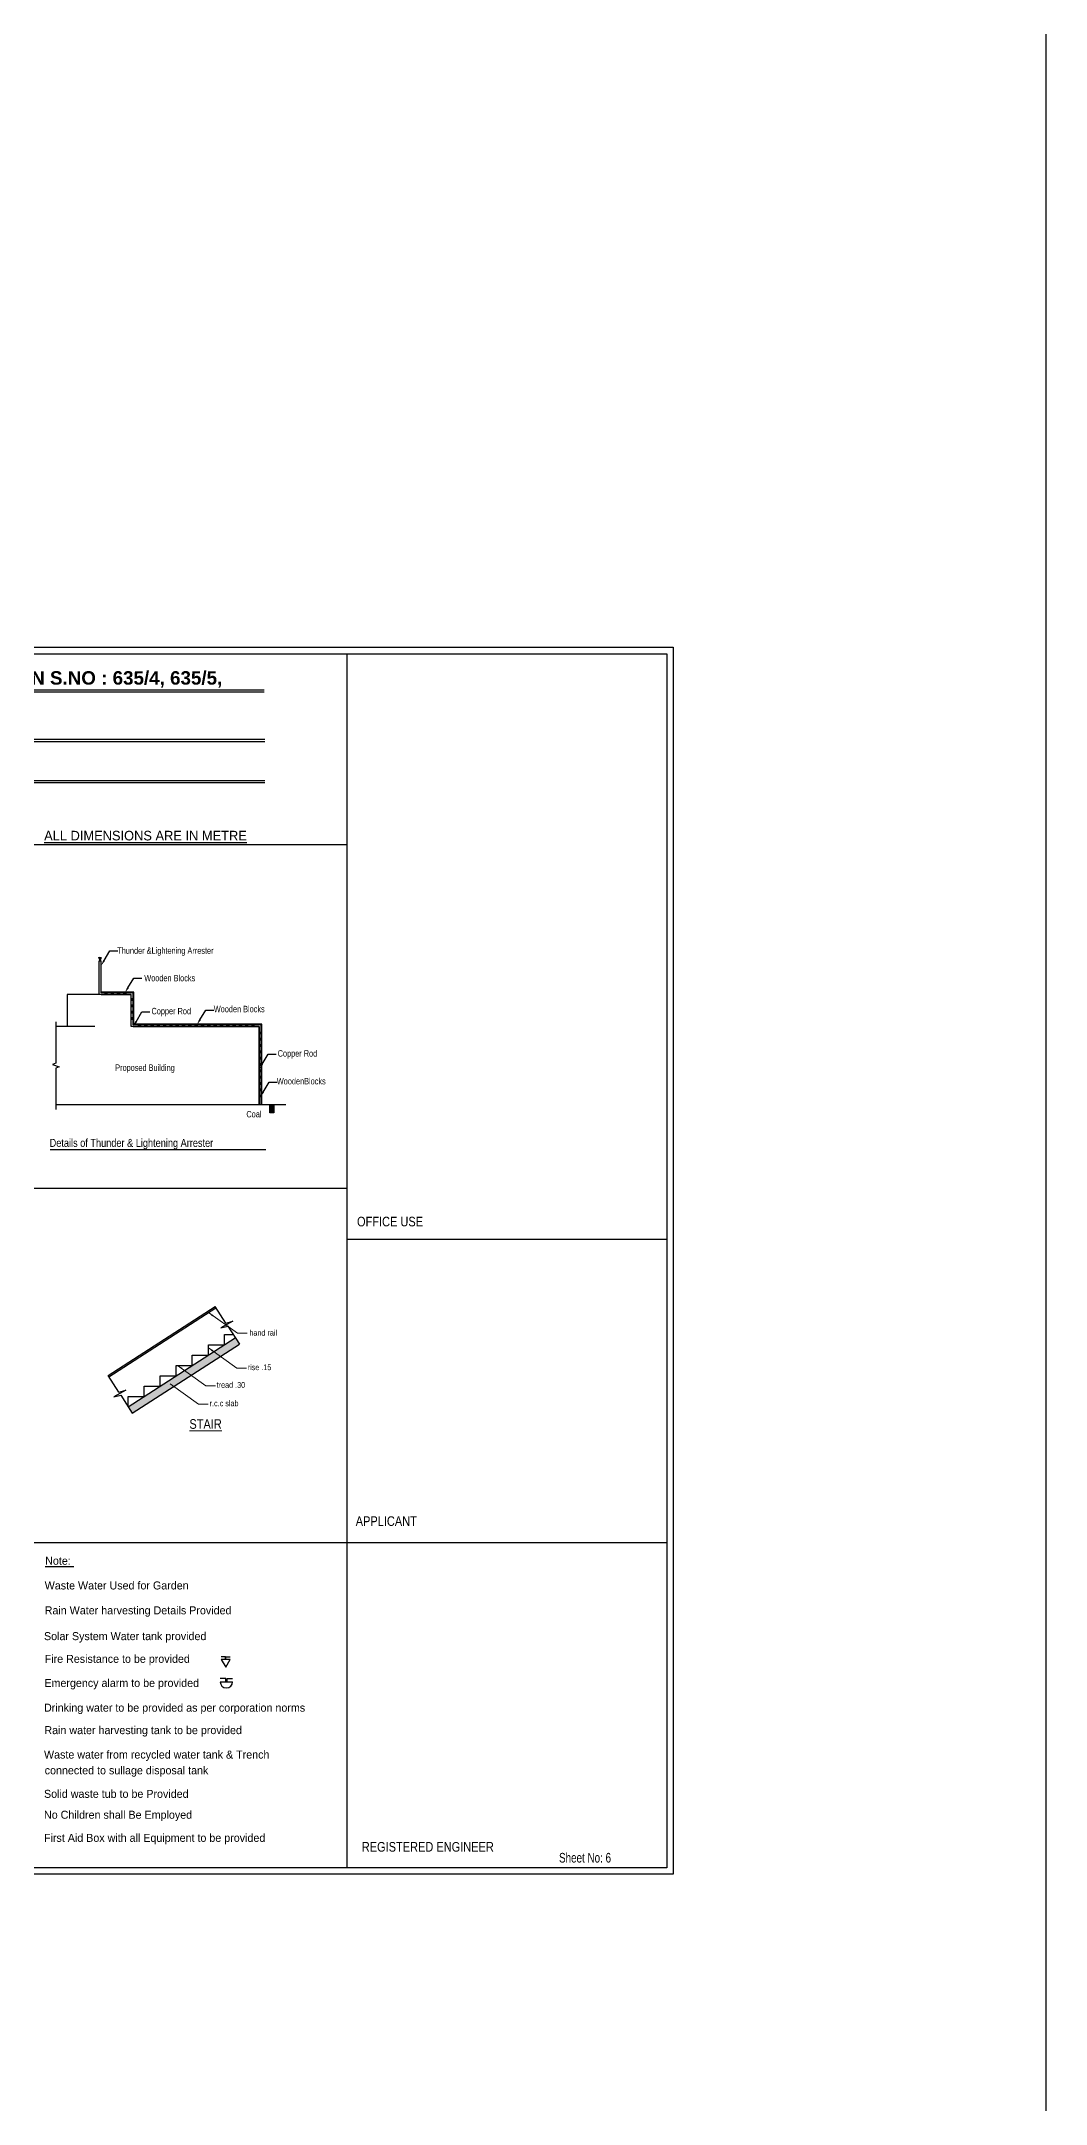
# Model space of a CAD drawing. Header units: metres. Extents: x 0 to 602, y 0 to 196.
# Drawn here: x 439.9 to 471.3, y 67.4 to 131.9 of the extents above; entities that cross this region are included whole.
import ezdxf

# ---------------------------------------------------------------- set-up
doc = ezdxf.new("R2010")
doc.units = ezdxf.units.M
doc.header["$MEASUREMENT"] = 0
doc.styles.add('.25ht', font='BRITANIC.TTF', dxfattribs={"height": 0.2})
doc.styles.add('.35', font='GILC____.TTF', dxfattribs={"height": 0.35})
doc.styles.add('Ar Bold', font='arialbd.ttf')
doc.styles.get("Standard").update_dxf_attribs({"font": 'swissc.ttf', "height": 0.23})

msp = doc.modelspace()

# ---------------------------------------------------------------- hatches: boundary and pattern name
h = msp.add_hatch(color=256)
h.dxf.hatch_style = 1
h.paths.add_polyline_path([(441.951, 102.129), (441.891, 102.129), (441.891, 102.069), (441.951, 102.069)])
h = msp.add_hatch(color=256)
h.dxf.hatch_style = 1
h.paths.add_polyline_path([(442.148, 102.129), (442.088, 102.129), (442.088, 102.069), (442.148, 102.069)])
h = msp.add_hatch(color=256)
h.dxf.hatch_style = 1
h.paths.add_polyline_path([(442.345, 102.129), (442.285, 102.129), (442.285, 102.069), (442.345, 102.069)])
h = msp.add_hatch(color=256)
h.dxf.hatch_style = 1
h.paths.add_polyline_path([(442.542, 102.129), (442.482, 102.129), (442.482, 102.069), (442.542, 102.069)])
h = msp.add_hatch(color=256)
h.dxf.hatch_style = 1
h.paths.add_polyline_path([(442.769, 101.947), (442.709, 101.947), (442.709, 101.887), (442.769, 101.887)])
h = msp.add_hatch(color=256)
h.dxf.hatch_style = 1
h.paths.add_polyline_path([(442.769, 101.75), (442.709, 101.75), (442.709, 101.69), (442.769, 101.69)])
h = msp.add_hatch(color=256)
h.dxf.hatch_style = 1
h.paths.add_polyline_path([(442.769, 101.553), (442.709, 101.553), (442.709, 101.493), (442.769, 101.493)])
h = msp.add_hatch(color=256)
h.dxf.hatch_style = 1
h.paths.add_polyline_path([(442.769, 101.356), (442.709, 101.356), (442.709, 101.296), (442.769, 101.296)])
h = msp.add_hatch(color=256)
h.dxf.hatch_style = 1
h.paths.add_polyline_path([(442.995, 101.129), (442.935, 101.129), (442.935, 101.069), (442.995, 101.069)])
h = msp.add_hatch(color=256)
h.dxf.hatch_style = 1
h.paths.add_polyline_path([(443.192, 101.129), (443.132, 101.129), (443.132, 101.069), (443.192, 101.069)])
h = msp.add_hatch(color=256)
h.dxf.hatch_style = 1
h.paths.add_polyline_path([(443.389, 101.129), (443.329, 101.129), (443.329, 101.069), (443.389, 101.069)])
h = msp.add_hatch(color=256)
h.dxf.hatch_style = 1
h.paths.add_polyline_path([(443.586, 101.129), (443.526, 101.129), (443.526, 101.069), (443.586, 101.069)])
h = msp.add_hatch(color=256)
h.dxf.hatch_style = 1
h.paths.add_polyline_path([(443.783, 101.129), (443.723, 101.129), (443.723, 101.069), (443.783, 101.069)])
h = msp.add_hatch(color=256)
h.dxf.hatch_style = 1
h.paths.add_polyline_path([(443.98, 101.129), (443.92, 101.129), (443.92, 101.069), (443.98, 101.069)])
h = msp.add_hatch(color=256)
h.dxf.hatch_style = 1
h.paths.add_polyline_path([(444.177, 101.129), (444.117, 101.129), (444.117, 101.069), (444.177, 101.069)])
h = msp.add_hatch(color=256)
h.dxf.hatch_style = 1
h.paths.add_polyline_path([(444.374, 101.129), (444.314, 101.129), (444.314, 101.069), (444.374, 101.069)])
h = msp.add_hatch(color=256)
h.dxf.hatch_style = 1
h.paths.add_polyline_path([(444.571, 101.129), (444.511, 101.129), (444.511, 101.069), (444.571, 101.069)])
h = msp.add_hatch(color=256)
h.dxf.hatch_style = 1
h.paths.add_polyline_path([(444.768, 101.129), (444.708, 101.129), (444.708, 101.069), (444.768, 101.069)])
h = msp.add_hatch(color=256)
h.dxf.hatch_style = 1
h.paths.add_polyline_path([(444.965, 101.129), (444.905, 101.129), (444.905, 101.069), (444.965, 101.069)])
h = msp.add_hatch(color=256)
h.dxf.hatch_style = 1
h.paths.add_polyline_path([(445.162, 101.129), (445.102, 101.129), (445.102, 101.069), (445.162, 101.069)])
h = msp.add_hatch(color=256)
h.dxf.hatch_style = 1
h.paths.add_polyline_path([(445.359, 101.129), (445.299, 101.129), (445.299, 101.069), (445.359, 101.069)])
h = msp.add_hatch(color=256)
h.dxf.hatch_style = 1
h.paths.add_polyline_path([(445.557, 101.129), (445.497, 101.129), (445.497, 101.069), (445.557, 101.069)])
h = msp.add_hatch(color=256)
h.dxf.hatch_style = 1
h.paths.add_polyline_path([(445.754, 101.129), (445.694, 101.129), (445.694, 101.069), (445.754, 101.069)])
h = msp.add_hatch(color=256)
h.dxf.hatch_style = 1
h.paths.add_polyline_path([(445.951, 101.129), (445.891, 101.129), (445.891, 101.069), (445.951, 101.069)])
h = msp.add_hatch(color=256)
h.dxf.hatch_style = 1
h.paths.add_polyline_path([(446.148, 101.129), (446.088, 101.129), (446.088, 101.069), (446.148, 101.069)])
h = msp.add_hatch(color=256)
h.dxf.hatch_style = 1
h.paths.add_polyline_path([(446.345, 101.129), (446.285, 101.129), (446.285, 101.069), (446.345, 101.069)])
h = msp.add_hatch(color=256)
h.dxf.hatch_style = 1
h.paths.add_polyline_path([(446.542, 101.129), (446.482, 101.129), (446.482, 101.069), (446.542, 101.069)])
h = msp.add_hatch(color=256)
h.dxf.hatch_style = 1
h.paths.add_polyline_path([(446.769, 100.902), (446.709, 100.902), (446.709, 100.842), (446.769, 100.842)])
h = msp.add_hatch(color=256)
h.dxf.hatch_style = 1
h.paths.add_polyline_path([(446.769, 100.705), (446.709, 100.705), (446.709, 100.645), (446.769, 100.645)])
h = msp.add_hatch(color=256)
h.dxf.hatch_style = 1
h.paths.add_polyline_path([(446.769, 100.508), (446.709, 100.508), (446.709, 100.448), (446.769, 100.448)])
h = msp.add_hatch(color=256)
h.dxf.hatch_style = 1
h.paths.add_polyline_path([(446.769, 100.311), (446.709, 100.311), (446.709, 100.251), (446.769, 100.251)])
h = msp.add_hatch(color=256)
h.dxf.hatch_style = 1
h.paths.add_polyline_path([(446.769, 100.114), (446.709, 100.114), (446.709, 100.054), (446.769, 100.054)])
h = msp.add_hatch(color=256)
h.dxf.hatch_style = 1
h.paths.add_polyline_path([(446.769, 99.917), (446.709, 99.917), (446.709, 99.857), (446.769, 99.857)])
h = msp.add_hatch(color=256)
h.dxf.hatch_style = 1
h.paths.add_polyline_path([(446.769, 99.72), (446.709, 99.72), (446.709, 99.66), (446.769, 99.66)])
h = msp.add_hatch(color=256)
h.dxf.hatch_style = 1
h.paths.add_polyline_path([(446.769, 99.523), (446.709, 99.523), (446.709, 99.463), (446.769, 99.463)])
h = msp.add_hatch(color=256)
h.dxf.hatch_style = 1
h.paths.add_polyline_path([(446.769, 99.326), (446.709, 99.326), (446.709, 99.266), (446.769, 99.266)])
h = msp.add_hatch(color=256)
h.dxf.hatch_style = 1
h.paths.add_polyline_path([(446.769, 99.129), (446.709, 99.129), (446.709, 99.069), (446.769, 99.069)])
h = msp.add_hatch(color=256)
h.dxf.hatch_style = 1
h.paths.add_polyline_path([(446.769, 98.932), (446.709, 98.932), (446.709, 98.872), (446.769, 98.872)])
msp.add_hatch(color=256).paths.add_polyline_path([(446.086, 91.151), (445.959, 91.347), (442.617, 89.19), (442.743, 88.994)])

# ---------------------------------------------------------------- linework, layer by layer
at = {"color": 8}
for p, q in [((398.805, 112.921), (459.639, 112.921)), ((459.639, 112.921), (459.639, 74.588)), ((459.639, 74.588), (398.805, 74.588))]:
    msp.add_line(p, q, dxfattribs=at)
at = {"color": 5}
for p, q in [((399.005, 112.721), (459.439, 112.721)), ((449.439, 112.721), (449.439, 74.788)), ((459.439, 112.721), (459.439, 74.788)), ((449.439, 94.426), (459.439, 94.426)), ((449.439, 84.947), (459.439, 84.947)), ((459.439, 74.788), (399.005, 74.788))]:
    msp.add_line(p, q, dxfattribs=at)
at = {"color": 6}
for p, q in [((400.061, 111.589), (446.862, 111.589)), ((400.061, 111.528), (446.862, 111.528)), ((399.869, 110.052), (446.885, 110.052)), ((399.877, 109.98), (446.879, 109.98)), ((399.869, 108.765), (446.885, 108.765)), ((399.877, 108.693), (446.879, 108.693)), ((449.439, 106.755), (399.005, 106.755)), ((449.439, 106.755), (449.439, 74.788)), ((413.331, 96.019), (449.439, 96.019)), ((439.574, 84.947), (449.439, 84.947)), ((445.654, 81.378), (445.519, 81.378)), ((445.803, 81.301), (445.519, 81.301)), ((445.519, 81.301), (445.661, 81.055)), ((445.654, 81.301), (445.654, 81.378)), ((445.661, 81.055), (445.803, 81.301)), ((445.668, 81.301), (445.668, 81.378)), ((445.668, 81.378), (445.803, 81.378)), ((445.66, 80.702), (445.487, 80.702)), ((445.487, 80.602), (445.875, 80.602)), ((445.66, 80.602), (445.66, 80.702)), ((445.702, 80.602), (445.702, 80.702)), ((445.702, 80.702), (445.875, 80.702))]:
    msp.add_line(p, q, dxfattribs=at)
for p, q in [((441.739, 103.129), (441.694, 103.24)), ((441.709, 102.069), (441.709, 103.129)), ((441.709, 103.129), (441.769, 103.129)), ((441.739, 103.129), (441.739, 103.24)), ((441.739, 103.129), (441.784, 103.24)), ((441.769, 102.129), (441.769, 103.129)), ((441.709, 102.069), (440.709, 102.069)), ((440.709, 102.069), (440.709, 101.069)), ((442.709, 102.069), (441.709, 102.069)), ((442.789, 102.149), (441.769, 102.149)), ((442.769, 102.129), (441.769, 102.129)), ((441.77, 102.069), (442.709, 102.069)), ((441.789, 102.149), (441.789, 102.149)), ((442.709, 101.069), (442.709, 102.069)), ((442.769, 101.129), (442.769, 102.129)), ((442.769, 102.062), (442.769, 101.129)), ((442.789, 101.149), (442.789, 102.149)), ((441.577, 101.069), (440.357, 101.069)), ((446.709, 101.069), (442.709, 101.069)), ((442.768, 101.069), (446.709, 101.069)), ((446.769, 101.129), (442.769, 101.129)), ((446.789, 101.149), (442.789, 101.149)), ((446.709, 98.629), (446.709, 101.069)), ((446.709, 101.069), (446.709, 98.629)), ((446.769, 98.629), (446.769, 101.129)), ((446.789, 98.629), (446.789, 101.149)), ((447.541, 98.629), (440.357, 98.629)), ((447.04, 98.629), (447.165, 98.629)), ((447.04, 98.379), (447.04, 98.629)), ((447.04, 98.62), (447.05, 98.62)), ((447.04, 98.6), (447.05, 98.6)), ((447.05, 98.62), (447.056, 98.629)), ((447.056, 98.61), (447.05, 98.62)), ((447.05, 98.6), (447.056, 98.61)), ((447.056, 98.591), (447.05, 98.6)), ((447.056, 98.61), (447.067, 98.61)), ((447.072, 98.62), (447.067, 98.629)), ((447.067, 98.61), (447.072, 98.62)), ((447.072, 98.6), (447.067, 98.61)), ((447.067, 98.591), (447.072, 98.6)), ((447.072, 98.62), (447.084, 98.62)), ((447.072, 98.6), (447.084, 98.6)), ((447.084, 98.62), (447.089, 98.629)), ((447.089, 98.61), (447.084, 98.62)), ((447.084, 98.6), (447.089, 98.61)), ((447.089, 98.591), (447.084, 98.6)), ((447.089, 98.61), (447.101, 98.61)), ((447.106, 98.62), (447.101, 98.629)), ((447.101, 98.61), (447.106, 98.62)), ((447.106, 98.6), (447.101, 98.61)), ((447.101, 98.591), (447.106, 98.6)), ((447.106, 98.62), (447.117, 98.62)), ((447.106, 98.6), (447.117, 98.6)), ((447.117, 98.62), (447.123, 98.629)), ((447.123, 98.61), (447.117, 98.62)), ((447.117, 98.6), (447.123, 98.61)), ((447.123, 98.591), (447.117, 98.6)), ((447.123, 98.61), (447.134, 98.61)), ((447.14, 98.62), (447.134, 98.629)), ((447.134, 98.61), (447.14, 98.62)), ((447.14, 98.6), (447.134, 98.61)), ((447.134, 98.591), (447.14, 98.6)), ((447.14, 98.62), (447.151, 98.62)), ((447.14, 98.6), (447.151, 98.6)), ((447.151, 98.62), (447.157, 98.629)), ((447.157, 98.61), (447.151, 98.62)), ((447.151, 98.6), (447.157, 98.61)), ((447.157, 98.591), (447.151, 98.6)), ((447.157, 98.61), (447.165, 98.61)), ((447.165, 98.629), (447.165, 98.379)), ((447.04, 98.581), (447.05, 98.581)), ((447.04, 98.561), (447.05, 98.561)), ((447.04, 98.542), (447.05, 98.542)), ((447.04, 98.522), (447.05, 98.522)), ((447.04, 98.503), (447.05, 98.503)), ((447.04, 98.483), (447.05, 98.483)), ((447.04, 98.464), (447.05, 98.464)), ((447.04, 98.444), (447.05, 98.444)), ((447.04, 98.425), (447.05, 98.425)), ((447.04, 98.405), (447.05, 98.405)), ((447.04, 98.386), (447.05, 98.386)), ((447.165, 98.379), (447.04, 98.379)), ((447.05, 98.581), (447.056, 98.591)), ((447.056, 98.571), (447.05, 98.581)), ((447.05, 98.561), (447.056, 98.571)), ((447.056, 98.552), (447.05, 98.561)), ((447.05, 98.542), (447.056, 98.552)), ((447.056, 98.532), (447.05, 98.542)), ((447.05, 98.522), (447.056, 98.532)), ((447.056, 98.513), (447.05, 98.522)), ((447.05, 98.503), (447.056, 98.513)), ((447.056, 98.493), (447.05, 98.503)), ((447.05, 98.483), (447.056, 98.493)), ((447.056, 98.474), (447.05, 98.483)), ((447.05, 98.464), (447.056, 98.474)), ((447.056, 98.454), (447.05, 98.464)), ((447.05, 98.444), (447.056, 98.454)), ((447.056, 98.435), (447.05, 98.444)), ((447.05, 98.425), (447.056, 98.435)), ((447.056, 98.415), (447.05, 98.425)), ((447.05, 98.405), (447.056, 98.415)), ((447.056, 98.396), (447.05, 98.405)), ((447.05, 98.386), (447.056, 98.396)), ((447.054, 98.379), (447.05, 98.386)), ((447.056, 98.591), (447.067, 98.591)), ((447.056, 98.571), (447.067, 98.571)), ((447.056, 98.552), (447.067, 98.552)), ((447.056, 98.532), (447.067, 98.532)), ((447.056, 98.513), (447.067, 98.513)), ((447.056, 98.493), (447.067, 98.493)), ((447.056, 98.474), (447.067, 98.474)), ((447.056, 98.454), (447.067, 98.454)), ((447.056, 98.435), (447.067, 98.435)), ((447.056, 98.415), (447.067, 98.415)), ((447.056, 98.396), (447.067, 98.396)), ((447.072, 98.581), (447.067, 98.591)), ((447.067, 98.571), (447.072, 98.581)), ((447.072, 98.561), (447.067, 98.571)), ((447.067, 98.552), (447.072, 98.561)), ((447.072, 98.542), (447.067, 98.552)), ((447.067, 98.532), (447.072, 98.542)), ((447.072, 98.522), (447.067, 98.532)), ((447.067, 98.513), (447.072, 98.522)), ((447.072, 98.503), (447.067, 98.513)), ((447.067, 98.493), (447.072, 98.503)), ((447.072, 98.483), (447.067, 98.493)), ((447.067, 98.474), (447.072, 98.483)), ((447.072, 98.464), (447.067, 98.474)), ((447.067, 98.454), (447.072, 98.464)), ((447.072, 98.444), (447.067, 98.454)), ((447.067, 98.435), (447.072, 98.444)), ((447.072, 98.425), (447.067, 98.435)), ((447.067, 98.415), (447.072, 98.425)), ((447.072, 98.405), (447.067, 98.415)), ((447.067, 98.396), (447.072, 98.405)), ((447.072, 98.386), (447.067, 98.396)), ((447.069, 98.379), (447.072, 98.386)), ((447.072, 98.581), (447.084, 98.581)), ((447.072, 98.561), (447.084, 98.561)), ((447.072, 98.542), (447.084, 98.542)), ((447.072, 98.522), (447.084, 98.522)), ((447.072, 98.503), (447.084, 98.503)), ((447.072, 98.483), (447.084, 98.483)), ((447.072, 98.464), (447.084, 98.464)), ((447.072, 98.444), (447.084, 98.444)), ((447.072, 98.425), (447.084, 98.425)), ((447.072, 98.405), (447.084, 98.405)), ((447.072, 98.386), (447.084, 98.386)), ((447.084, 98.581), (447.089, 98.591)), ((447.089, 98.571), (447.084, 98.581)), ((447.084, 98.561), (447.089, 98.571)), ((447.089, 98.552), (447.084, 98.561)), ((447.084, 98.542), (447.089, 98.552)), ((447.089, 98.532), (447.084, 98.542)), ((447.084, 98.522), (447.089, 98.532)), ((447.089, 98.513), (447.084, 98.522)), ((447.084, 98.503), (447.089, 98.513)), ((447.089, 98.493), (447.084, 98.503)), ((447.084, 98.483), (447.089, 98.493)), ((447.089, 98.474), (447.084, 98.483)), ((447.084, 98.464), (447.089, 98.474)), ((447.089, 98.454), (447.084, 98.464)), ((447.084, 98.444), (447.089, 98.454)), ((447.089, 98.435), (447.084, 98.444)), ((447.084, 98.425), (447.089, 98.435)), ((447.089, 98.415), (447.084, 98.425)), ((447.084, 98.405), (447.089, 98.415)), ((447.089, 98.396), (447.084, 98.405)), ((447.084, 98.386), (447.089, 98.396)), ((447.088, 98.379), (447.084, 98.386)), ((447.089, 98.591), (447.101, 98.591)), ((447.089, 98.571), (447.101, 98.571)), ((447.089, 98.552), (447.101, 98.552)), ((447.089, 98.532), (447.101, 98.532)), ((447.089, 98.513), (447.101, 98.513)), ((447.089, 98.493), (447.101, 98.493)), ((447.089, 98.474), (447.101, 98.474)), ((447.089, 98.454), (447.101, 98.454)), ((447.089, 98.435), (447.101, 98.435)), ((447.089, 98.415), (447.101, 98.415)), ((447.089, 98.396), (447.101, 98.396)), ((447.106, 98.581), (447.101, 98.591)), ((447.101, 98.571), (447.106, 98.581)), ((447.106, 98.561), (447.101, 98.571)), ((447.101, 98.552), (447.106, 98.561)), ((447.106, 98.542), (447.101, 98.552)), ((447.101, 98.532), (447.106, 98.542)), ((447.106, 98.522), (447.101, 98.532)), ((447.101, 98.513), (447.106, 98.522)), ((447.106, 98.503), (447.101, 98.513)), ((447.101, 98.493), (447.106, 98.503)), ((447.106, 98.483), (447.101, 98.493)), ((447.101, 98.474), (447.106, 98.483)), ((447.106, 98.464), (447.101, 98.474)), ((447.101, 98.454), (447.106, 98.464)), ((447.106, 98.444), (447.101, 98.454)), ((447.101, 98.435), (447.106, 98.444)), ((447.106, 98.425), (447.101, 98.435)), ((447.101, 98.415), (447.106, 98.425)), ((447.106, 98.405), (447.101, 98.415)), ((447.101, 98.396), (447.106, 98.405)), ((447.106, 98.386), (447.101, 98.396)), ((447.102, 98.379), (447.106, 98.386)), ((447.106, 98.581), (447.117, 98.581)), ((447.106, 98.561), (447.117, 98.561)), ((447.106, 98.542), (447.117, 98.542)), ((447.106, 98.522), (447.117, 98.522)), ((447.106, 98.503), (447.117, 98.503)), ((447.106, 98.483), (447.117, 98.483)), ((447.106, 98.464), (447.117, 98.464)), ((447.106, 98.444), (447.117, 98.444)), ((447.106, 98.425), (447.117, 98.425)), ((447.106, 98.405), (447.117, 98.405)), ((447.106, 98.386), (447.117, 98.386)), ((447.117, 98.581), (447.123, 98.591)), ((447.123, 98.571), (447.117, 98.581)), ((447.117, 98.561), (447.123, 98.571)), ((447.123, 98.552), (447.117, 98.561)), ((447.117, 98.542), (447.123, 98.552)), ((447.123, 98.532), (447.117, 98.542)), ((447.117, 98.522), (447.123, 98.532)), ((447.123, 98.513), (447.117, 98.522)), ((447.117, 98.503), (447.123, 98.513)), ((447.123, 98.493), (447.117, 98.503)), ((447.117, 98.483), (447.123, 98.493)), ((447.123, 98.474), (447.117, 98.483)), ((447.117, 98.464), (447.123, 98.474)), ((447.123, 98.454), (447.117, 98.464)), ((447.117, 98.444), (447.123, 98.454)), ((447.123, 98.435), (447.117, 98.444)), ((447.117, 98.425), (447.123, 98.435)), ((447.123, 98.415), (447.117, 98.425)), ((447.117, 98.405), (447.123, 98.415)), ((447.123, 98.396), (447.117, 98.405)), ((447.117, 98.386), (447.123, 98.396)), ((447.121, 98.379), (447.117, 98.386)), ((447.123, 98.591), (447.134, 98.591)), ((447.123, 98.571), (447.134, 98.571)), ((447.123, 98.552), (447.134, 98.552)), ((447.123, 98.532), (447.134, 98.532)), ((447.123, 98.513), (447.134, 98.513)), ((447.123, 98.493), (447.134, 98.493)), ((447.123, 98.474), (447.134, 98.474)), ((447.123, 98.454), (447.134, 98.454)), ((447.123, 98.435), (447.134, 98.435)), ((447.123, 98.415), (447.134, 98.415)), ((447.123, 98.396), (447.134, 98.396)), ((447.14, 98.581), (447.134, 98.591)), ((447.134, 98.571), (447.14, 98.581)), ((447.14, 98.561), (447.134, 98.571)), ((447.134, 98.552), (447.14, 98.561)), ((447.14, 98.542), (447.134, 98.552)), ((447.134, 98.532), (447.14, 98.542)), ((447.14, 98.522), (447.134, 98.532)), ((447.134, 98.513), (447.14, 98.522)), ((447.14, 98.503), (447.134, 98.513)), ((447.134, 98.493), (447.14, 98.503)), ((447.14, 98.483), (447.134, 98.493)), ((447.134, 98.474), (447.14, 98.483)), ((447.14, 98.464), (447.134, 98.474)), ((447.134, 98.454), (447.14, 98.464)), ((447.14, 98.444), (447.134, 98.454)), ((447.134, 98.435), (447.14, 98.444)), ((447.14, 98.425), (447.134, 98.435)), ((447.134, 98.415), (447.14, 98.425)), ((447.14, 98.405), (447.134, 98.415)), ((447.134, 98.396), (447.14, 98.405)), ((447.14, 98.386), (447.134, 98.396)), ((447.136, 98.379), (447.14, 98.386)), ((447.14, 98.581), (447.151, 98.581)), ((447.14, 98.561), (447.151, 98.561)), ((447.14, 98.542), (447.151, 98.542)), ((447.14, 98.522), (447.151, 98.522)), ((447.14, 98.503), (447.151, 98.503)), ((447.14, 98.483), (447.151, 98.483)), ((447.14, 98.464), (447.151, 98.464)), ((447.14, 98.444), (447.151, 98.444)), ((447.14, 98.425), (447.151, 98.425)), ((447.14, 98.405), (447.151, 98.405)), ((447.14, 98.386), (447.151, 98.386)), ((447.151, 98.581), (447.157, 98.591)), ((447.157, 98.571), (447.151, 98.581)), ((447.151, 98.561), (447.157, 98.571)), ((447.157, 98.552), (447.151, 98.561)), ((447.151, 98.542), (447.157, 98.552)), ((447.157, 98.532), (447.151, 98.542)), ((447.151, 98.522), (447.157, 98.532)), ((447.157, 98.513), (447.151, 98.522)), ((447.151, 98.503), (447.157, 98.513)), ((447.157, 98.493), (447.151, 98.503)), ((447.151, 98.483), (447.157, 98.493)), ((447.157, 98.474), (447.151, 98.483)), ((447.151, 98.464), (447.157, 98.474)), ((447.157, 98.454), (447.151, 98.464)), ((447.151, 98.444), (447.157, 98.454)), ((447.157, 98.435), (447.151, 98.444)), ((447.151, 98.425), (447.157, 98.435)), ((447.157, 98.415), (447.151, 98.425)), ((447.151, 98.405), (447.157, 98.415)), ((447.157, 98.396), (447.151, 98.405)), ((447.151, 98.386), (447.157, 98.396)), ((447.155, 98.379), (447.151, 98.386)), ((447.157, 98.591), (447.165, 98.591)), ((447.157, 98.571), (447.165, 98.571)), ((447.157, 98.552), (447.165, 98.552)), ((447.157, 98.532), (447.165, 98.532)), ((447.157, 98.513), (447.165, 98.513)), ((447.157, 98.493), (447.165, 98.493)), ((447.157, 98.474), (447.165, 98.474)), ((447.157, 98.454), (447.165, 98.454)), ((447.157, 98.435), (447.165, 98.435)), ((447.157, 98.415), (447.165, 98.415)), ((447.157, 98.396), (447.165, 98.396)), ((440.177, 97.227), (446.908, 97.227)), ((441.987, 90.166), (445.33, 92.322)), ((442.009, 90.132), (445.351, 92.289)), ((445.665, 91.802), (445.33, 92.322)), ((445.884, 91.868), (445.507, 91.656)), ((445.507, 91.656), (445.725, 91.71)), ((445.665, 91.802), (445.884, 91.868)), ((445.725, 91.71), (446.086, 91.151)), ((442.617, 89.19), (445.959, 91.347)), ((442.743, 88.994), (446.086, 91.151)), ((442.323, 89.646), (441.987, 90.166)), ((442.542, 89.712), (442.165, 89.5)), ((442.323, 89.646), (442.542, 89.712)), ((442.165, 89.5), (442.382, 89.554)), ((442.382, 89.554), (442.743, 88.994))]:
    msp.add_line(p, q)
at = {"color": 1}
for p, q in [((441.891, 102.129), (441.951, 102.129)), ((441.891, 102.069), (441.891, 102.129)), ((441.951, 102.069), (441.891, 102.069)), ((441.951, 102.129), (441.951, 102.069)), ((442.088, 102.129), (442.148, 102.129)), ((442.088, 102.069), (442.088, 102.129)), ((442.148, 102.069), (442.088, 102.069)), ((442.148, 102.129), (442.148, 102.069)), ((442.285, 102.129), (442.345, 102.129)), ((442.285, 102.069), (442.285, 102.129)), ((442.345, 102.069), (442.285, 102.069)), ((442.345, 102.129), (442.345, 102.069)), ((442.482, 102.129), (442.542, 102.129)), ((442.482, 102.069), (442.482, 102.129)), ((442.542, 102.069), (442.482, 102.069)), ((442.542, 102.129), (442.542, 102.069)), ((442.709, 101.947), (442.769, 101.947)), ((442.709, 101.887), (442.709, 101.947)), ((442.769, 101.887), (442.709, 101.887)), ((442.769, 101.947), (442.769, 101.887)), ((442.709, 101.75), (442.769, 101.75)), ((442.709, 101.69), (442.709, 101.75)), ((442.769, 101.69), (442.709, 101.69)), ((442.709, 101.553), (442.769, 101.553)), ((442.709, 101.493), (442.709, 101.553)), ((442.769, 101.493), (442.709, 101.493)), ((442.709, 101.356), (442.769, 101.356)), ((442.709, 101.296), (442.709, 101.356)), ((442.769, 101.296), (442.709, 101.296)), ((442.769, 101.75), (442.769, 101.69)), ((442.769, 101.553), (442.769, 101.493)), ((442.769, 101.356), (442.769, 101.296)), ((442.935, 101.129), (442.995, 101.129)), ((442.935, 101.069), (442.935, 101.129)), ((442.995, 101.069), (442.935, 101.069)), ((442.995, 101.129), (442.995, 101.069)), ((443.132, 101.129), (443.192, 101.129)), ((443.132, 101.069), (443.132, 101.129)), ((443.192, 101.069), (443.132, 101.069)), ((443.192, 101.129), (443.192, 101.069)), ((443.329, 101.129), (443.389, 101.129)), ((443.329, 101.069), (443.329, 101.129)), ((443.389, 101.069), (443.329, 101.069)), ((443.389, 101.129), (443.389, 101.069)), ((443.526, 101.129), (443.586, 101.129)), ((443.526, 101.069), (443.526, 101.129)), ((443.586, 101.069), (443.526, 101.069)), ((443.586, 101.129), (443.586, 101.069)), ((443.723, 101.129), (443.783, 101.129)), ((443.723, 101.069), (443.723, 101.129)), ((443.783, 101.069), (443.723, 101.069)), ((443.783, 101.129), (443.783, 101.069)), ((443.92, 101.129), (443.98, 101.129)), ((443.92, 101.069), (443.92, 101.129)), ((443.98, 101.069), (443.92, 101.069)), ((443.98, 101.129), (443.98, 101.069)), ((444.117, 101.129), (444.177, 101.129)), ((444.117, 101.069), (444.117, 101.129)), ((444.177, 101.069), (444.117, 101.069)), ((444.177, 101.129), (444.177, 101.069)), ((444.314, 101.129), (444.374, 101.129)), ((444.314, 101.069), (444.314, 101.129)), ((444.374, 101.069), (444.314, 101.069)), ((444.374, 101.129), (444.374, 101.069)), ((444.511, 101.129), (444.571, 101.129)), ((444.511, 101.069), (444.511, 101.129)), ((444.571, 101.069), (444.511, 101.069)), ((444.571, 101.129), (444.571, 101.069)), ((444.708, 101.129), (444.768, 101.129)), ((444.708, 101.069), (444.708, 101.129)), ((444.768, 101.069), (444.708, 101.069)), ((444.768, 101.129), (444.768, 101.069)), ((444.905, 101.129), (444.965, 101.129)), ((444.905, 101.069), (444.905, 101.129)), ((444.965, 101.069), (444.905, 101.069)), ((444.965, 101.129), (444.965, 101.069)), ((445.102, 101.129), (445.162, 101.129)), ((445.102, 101.069), (445.102, 101.129)), ((445.162, 101.069), (445.102, 101.069)), ((445.162, 101.129), (445.162, 101.069)), ((445.299, 101.129), (445.359, 101.129)), ((445.299, 101.069), (445.299, 101.129)), ((445.359, 101.069), (445.299, 101.069)), ((445.359, 101.129), (445.359, 101.069)), ((445.497, 101.129), (445.557, 101.129)), ((445.497, 101.069), (445.497, 101.129)), ((445.557, 101.069), (445.497, 101.069)), ((445.557, 101.129), (445.557, 101.069)), ((445.694, 101.129), (445.754, 101.129)), ((445.694, 101.069), (445.694, 101.129)), ((445.754, 101.069), (445.694, 101.069)), ((445.754, 101.129), (445.754, 101.069)), ((445.891, 101.129), (445.951, 101.129)), ((445.891, 101.069), (445.891, 101.129)), ((445.951, 101.069), (445.891, 101.069)), ((445.951, 101.129), (445.951, 101.069)), ((446.088, 101.129), (446.148, 101.129)), ((446.088, 101.069), (446.088, 101.129)), ((446.148, 101.069), (446.088, 101.069)), ((446.148, 101.129), (446.148, 101.069)), ((446.285, 101.129), (446.345, 101.129)), ((446.285, 101.069), (446.285, 101.129)), ((446.345, 101.069), (446.285, 101.069)), ((446.345, 101.129), (446.345, 101.069)), ((446.482, 101.129), (446.542, 101.129)), ((446.482, 101.069), (446.482, 101.129)), ((446.542, 101.069), (446.482, 101.069)), ((446.542, 101.129), (446.542, 101.069)), ((446.709, 100.902), (446.769, 100.902)), ((446.709, 100.842), (446.709, 100.902)), ((446.769, 100.842), (446.709, 100.842)), ((446.709, 100.705), (446.769, 100.705)), ((446.709, 100.645), (446.709, 100.705)), ((446.769, 100.645), (446.709, 100.645)), ((446.769, 100.902), (446.769, 100.842)), ((446.769, 100.705), (446.769, 100.645)), ((446.709, 100.508), (446.769, 100.508)), ((446.709, 100.448), (446.709, 100.508)), ((446.769, 100.448), (446.709, 100.448)), ((446.709, 100.311), (446.769, 100.311)), ((446.709, 100.251), (446.709, 100.311)), ((446.769, 100.251), (446.709, 100.251)), ((446.709, 100.114), (446.769, 100.114)), ((446.709, 100.054), (446.709, 100.114)), ((446.769, 100.054), (446.709, 100.054)), ((446.709, 99.917), (446.769, 99.917)), ((446.709, 99.857), (446.709, 99.917)), ((446.769, 100.508), (446.769, 100.448)), ((446.769, 100.311), (446.769, 100.251)), ((446.769, 100.114), (446.769, 100.054)), ((446.769, 99.917), (446.769, 99.857)), ((446.769, 99.857), (446.709, 99.857)), ((446.709, 99.72), (446.769, 99.72)), ((446.709, 99.66), (446.709, 99.72)), ((446.769, 99.66), (446.709, 99.66)), ((446.709, 99.523), (446.769, 99.523)), ((446.709, 99.463), (446.709, 99.523)), ((446.769, 99.463), (446.709, 99.463)), ((446.709, 99.326), (446.769, 99.326)), ((446.709, 99.266), (446.709, 99.326)), ((446.769, 99.266), (446.709, 99.266)), ((446.769, 99.72), (446.769, 99.66)), ((446.769, 99.523), (446.769, 99.463)), ((446.769, 99.326), (446.769, 99.266)), ((446.709, 99.129), (446.769, 99.129)), ((446.709, 99.069), (446.709, 99.129)), ((446.769, 99.069), (446.709, 99.069)), ((446.709, 98.932), (446.769, 98.932)), ((446.709, 98.872), (446.709, 98.932)), ((446.769, 98.872), (446.709, 98.872)), ((446.769, 99.129), (446.769, 99.069)), ((446.769, 98.932), (446.769, 98.872))]:
    msp.add_line(p, q, dxfattribs=at)
at = {"linetype": 'Continuous'}
for p, q in [((440.357, 101.219), (440.357, 99.924)), ((440.357, 99.924), (440.254, 99.887)), ((440.254, 99.887), (440.46, 99.812)), ((440.46, 99.812), (440.357, 99.774)), ((440.357, 99.774), (440.357, 98.479))]:
    msp.add_line(p, q, dxfattribs=at)
at = {"lineweight": 20}
for p, q in [((445.117, 92.138), (446.023, 91.49)), ((445.125, 91.031), (446.006, 90.402)), ((446.023, 91.49), (446.325, 91.49)), ((444.158, 90.481), (445.039, 89.851)), ((446.006, 90.402), (446.308, 90.402)), ((443.925, 89.907), (444.807, 89.277)), ((445.039, 89.851), (445.341, 89.851)), ((444.807, 89.277), (445.109, 89.277))]:
    msp.add_line(p, q, dxfattribs=at)
at = {"linetype": 'Continuous', "lineweight": 30}
msp.add_lwpolyline([(295.487, 189.801), (471.273, 189.801), (471.273, 15.108), (295.487, 15.108)], close=True, dxfattribs=at)
for points in [[(441.861, 103.134), (442.043, 103.439), (442.293, 103.439)], [(442.604, 102.284), (442.786, 102.589), (443.036, 102.589)], [(442.86, 101.224), (443.042, 101.529), (443.292, 101.529)], [(444.853, 101.284), (445.035, 101.589), (445.285, 101.589)], [(446.801, 99.902), (446.983, 100.207), (447.233, 100.207)], [(446.831, 99.027), (447.013, 99.332), (447.263, 99.332)], [(445.117, 91.126), (445.617, 91.126)], [(445.117, 90.803), (445.117, 91.126)], [(445.617, 91.126), (445.617, 91.449)], [(445.617, 91.449), (445.893, 91.449)], [(444.117, 90.481), (444.617, 90.481)], [(444.117, 90.158), (444.117, 90.481)], [(444.617, 90.481), (444.617, 90.803)], [(444.617, 90.803), (445.117, 90.803)], [(443.117, 89.513), (443.117, 89.836)], [(443.117, 89.836), (443.617, 89.836)], [(443.617, 89.836), (443.617, 90.158)], [(443.617, 90.158), (444.117, 90.158)], [(442.617, 89.19), (442.617, 89.513)], [(442.617, 89.513), (443.117, 89.513)]]:
    msp.add_lwpolyline(points)
at = {"color": 6}
msp.add_arc((445.681, 80.602), 0.194, 180, 0, dxfattribs=at)
for points in [[(441.887, 103.119), (441.769, 102.98), (441.835, 103.15)], [(442.63, 102.269), (442.512, 102.129), (442.578, 102.299)], [(442.886, 101.209), (442.768, 101.069), (442.834, 101.239)], [(444.879, 101.269), (444.761, 101.129), (444.828, 101.299)], [(446.827, 99.887), (446.709, 99.748), (446.776, 99.918)], [(446.857, 99.012), (446.739, 98.872), (446.805, 99.042)]]:
    msp.add_solid(points)
at = {"lineweight": 20}
for points in [[(445.237, 92.02), (445.121, 92.136), (445.268, 92.064)], [(445.233, 90.921), (445.117, 91.037), (445.264, 90.965)], [(444.274, 90.365), (444.158, 90.481), (444.305, 90.409)], [(444.041, 89.791), (443.925, 89.907), (444.073, 89.835)]]:
    msp.add_solid(points, dxfattribs=at)

# ---------------------------------------------------------------- texts
for s, height, style, p in [('PLAN SHOWING CONSTRUCTION OF "SRI LAKSHMI -   MATRICULATION SCHOOL" BUILDING IN S.NO : 635/4, 635/5,  ', 0.42, 'Ar Bold', (412.825, 111.756)), ('%%UALL DIMENSIONS ARE IN METRE', 0.3, '.25ht', (439.989, 106.888)), ('%%uNote: ', 0.25, '.25ht', (440.021, 84.256)), ('Waste Water Used for Garden', 0.25, '.25ht', (440.006, 83.485)), ('Rain Water harvesting Details Provided', 0.25, '.25ht', (440.006, 82.708)), ('Solar System Water tank provided', 0.25, '.25ht', (439.984, 81.901)), ('Fire Resistance to be provided', 0.25, '.25ht', (440.006, 81.192)), ('Emergency alarm to be provided', 0.25, '.25ht', (439.996, 80.438)), ('Drinking water to be provided as per corporation norms', 0.25, '.25ht', (439.984, 79.666)), ('Rain water harvesting tank to be provided', 0.25, '.25ht', (439.996, 78.964)), ('Waste water from recycled water tank & Trench', 0.25, '.25ht', (439.984, 78.201)), (' connected to sullage disposal tank', 0.25, '.25ht', (439.913, 77.709)), ('Solid waste tub to be Provided', 0.25, '.25ht', (439.984, 76.974)), ('No Children shall Be Employed', 0.25, '.25ht', (439.984, 76.321)), ('First Aid Box with all Equipment to be provided', 0.25, '.25ht', (439.984, 75.599)), ('Sheet No: 6', 0.3, '.35', (456.071, 74.952))]:
    msp.add_text(s, height=height, dxfattribs=dict(style=style)).set_placement(p)
for s, height, p in [('Thunder &Lightening Arrester', 0.2, (442.274, 103.345)), ('Wooden Blocks', 0.2, (443.116, 102.488)), ('Copper Rod', 0.2, (443.341, 101.456)), ('Wooden Blocks', 0.2, (445.287, 101.52)), ('Proposed Building', 0.2, (442.208, 99.688)), ('Copper Rod', 0.2, (447.283, 100.134)), ('WoodenBlocks', 0.2, (447.256, 99.265)), ('Coal', 0.2, (446.306, 98.235)), ('Details of Thunder & Lightening Arrester', 0.25, (440.16, 97.313)), ('OFFICE USE', 0.3, (449.761, 94.829)), ('APPLICANT', 0.3, (449.72, 85.47)), ('REGISTERED ENGINEER', 0.3, (449.91, 75.293))]:
    msp.add_text(s, height=height).set_placement(p)
for s, p in [('hand rail', (446.399, 91.415)), ('rise .15', (446.346, 90.337)), ('tread .30', (445.378, 89.785)), ('r.c.c slab', (445.158, 89.21))]:
    msp.add_text(s, height=0.18, dxfattribs=at).set_placement(p)
at = {"lineweight": 20, "insert": (445.031, 88.653), "char_height": 0.3, "attachment_point": 5}
msp.add_mtext('{\\LSTAIR}', dxfattribs=at)

doc.saveas('drawing.dxf')
